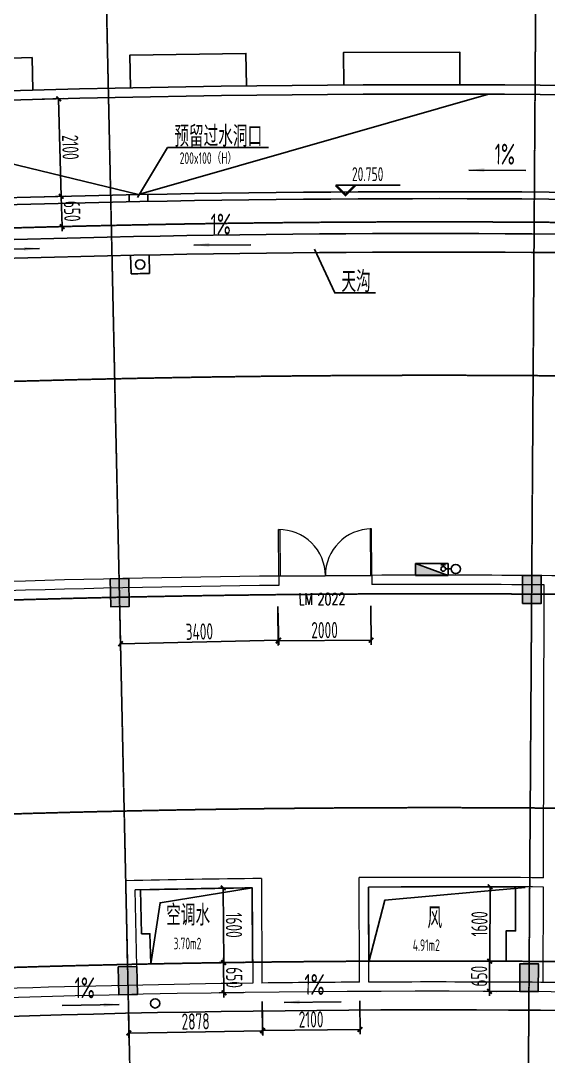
# Model space of a CAD drawing. Header units: millimetres. Extents: x 11536546 to 24947533, y -12764720 to -6308891.
# Drawn here: x 11769832 to 11781179, y -6395427 to -6373151 of the extents above; entities that cross this region are included whole.
import ezdxf
from ezdxf.enums import TextEntityAlignment as Align

# ---------------------------------------------------------------- set-up
doc = ezdxf.new("R2010")
doc.units = ezdxf.units.MM
doc.header["$LTSCALE"] = 10
doc.linetypes.add('A2-RG-AXIS$0$CENTER', pattern=[2, 1.25, -0.25, 0.25, -0.25])
doc.linetypes.add('A2-RG-AXIS$0$DOTE', pattern=[2.42, 2, -0.2, 0.02, -0.2])
for name, color, linetype in [('A2-RB-F5$0$A-DIMS-100', 1, 'Continuous'), ('A2-RB-F5$0$A-HATH', 9, 'Continuous'), ('A2-RG-AXIS$0$A-GRID', 1, 'A2-RG-AXIS$0$CENTER'), ('A2-RI-F5$0$$0$AUDIT_D_120618114340-341', 1, 'Continuous'), ('A2-RI-F5$0$$2$A-SYMB', 4, 'Continuous'), ('A2-RI-F5$0$0P-FE-FH-P', 41, 'A2-RI-F5$0$YJdef_FE-FH_LINE_F'), ('A2-RI-F5$0$0P-FE-FH-V', 141, 'Continuous'), ('A2-RI-F5$0$0P-FE-HY', 141, 'Continuous'), ('A2-RI-F5$0$A-HOLE', 2, 'Continuous'), ('A2-RI-F5$0$A-ROOF-DRAN', 175, 'Continuous'), ('A2-RI-F5$0$A-ROOF-EDGE', 2, 'Continuous'), ('A2-RI-F5$0$A-SYMB', 4, 'Continuous'), ('A2-RI-F5$0$A-SYMB-AREA', 4, 'Continuous'), ('A2-RI-F5$0$A-SYMB-DOOR', 4, 'Continuous'), ('A2-RI-F5$0$A-SYMB-NAME', 4, 'Continuous'), ('A2-RI-F5$0$A-SYMB-VOID', 35, 'Continuous'), ('A2-RI-F5$0$an-door', 2, 'Continuous'), ('A2-RS-F5$0$A-HATH-GRAY', 8, 'Continuous'), ('A2-RS-F5$0$A-WALL-CONC', 6, 'Continuous')]:
    doc.layers.add(name, color=color, linetype=linetype)
doc.layers.add('A2-RI-F5$0$A-DOOR', color=32, linetype='Continuous', lineweight=5)
doc.layers.add('A2-RI-F5$0$A-WALL', color=7, linetype='Continuous', lineweight=5)
doc.styles.add('A2-RB-F5$0$XD2008', font='hzs.shx', dxfattribs={"width": 0.7, "bigfont": 'hztxt.shx'})
doc.styles.add('A2-RI-F5$0$$0$XD2008', font='hzs.shx', dxfattribs={"width": 0.7, "bigfont": 'hztxt.shx'})
doc.styles.add('A2-RI-F5$0$ECADI', font='hzs.shx', dxfattribs={"width": 0.7, "bigfont": 'hztxt.shx'})
doc.styles.add('A2-RI-F5$0$ECADI-TXT', font='simplex.shx', dxfattribs={"bigfont": 'hztxt.shx'})
doc.styles.add('A2-RI-F5$0$hz1', font='hzs.shx', dxfattribs={"width": 0.75, "bigfont": 'hztxt.shx'})
doc.linetypes.add('A2-RI-F5$0$YJdef_FE-FH_LINE_F', pattern='A,4,-0.2,["F",A2-RI-F5$0$hz1,S=0.2,R=0,X=-0.1,Y=-0.1],-0.1', length=4.3)
doc.dimstyles.new('A2-RB-F5$0$XD100$0', dxfattribs={"dimscale": 100, "dimtxt": 3.5, "dimasz": 1, "dimexe": 1, "dimexo": 2, "dimgap": 0.5, "dimtad": 1, "dimdec": 0, "dimdsep": 46, "dimtxsty": 'A2-RB-F5$0$XD2008', "dimblk1": 'A2-RB-F5$0$_ArchTick', "dimblk2": 'A2-RB-F5$0$_ArchTick', "dimsah": 1, "dimcen": 2.5, "dimclrt": 4, "dimaunit": 1, "dimadec": 0, "dimazin": 0, "dimtfac": 1, "dimtdec": 0, "dimtix": 1, "dimtmove": 1, "dimatfit": 3, "dimfxl": 0, "dimtolj": 1, "dimtzin": 0, "dimarcsym": 0})

# ---------------------------------------------------------------- blocks, each defined once
blk = doc.blocks.new('A2-RS-F5')
at = {"layer": 'A2-RS-F5$0$A-HATH-GRAY', "ltscale": 3}
h = blk.add_hatch(color=256, dxfattribs=at)
h.paths.add_polyline_path([(11842322, -6391691), (11842713, -6391773), (11842589, -6392360), (11842198, -6392278)])
h.paths.add_polyline_path([(11833592, -6389988), (11833986, -6390056), (11833883, -6390647), (11833489, -6390579)])
h.paths.add_polyline_path([(11824745, -6389130), (11824835, -6388536), (11825230, -6388596), (11825140, -6389190)])
h.paths.add_polyline_path([(11852697, -6394780), (11853087, -6394870), (11853221, -6394285), (11852832, -6394195)])
h.paths.add_polyline_path([(11847879, -6393631), (11848268, -6393725), (11848409, -6393141), (11848020, -6393048)])
h.paths.add_polyline_path([(11854621, -6386809), (11855011, -6386899), (11855146, -6386314), (11854756, -6386224)])
h.paths.add_polyline_path([(11849801, -6385659), (11850189, -6385753), (11850330, -6385169), (11849941, -6385076)])
h.paths.add_polyline_path([(11850762, -6402796), (11851151, -6402890), (11851291, -6402306), (11850902, -6402213)])
h.paths.add_polyline_path([(11845946, -6401652), (11846335, -6401745), (11846475, -6401162), (11846086, -6401068)])
h.paths.add_polyline_path([(11840458, -6400444), (11840849, -6400527), (11840973, -6399940), (11840581, -6399857)])
h.paths.add_polyline_path([(11831998, -6398793), (11832391, -6398865), (11832498, -6398274), (11832105, -6398203)])
h.paths.add_polyline_path([(11823494, -6397385), (11823890, -6397445), (11823979, -6396852), (11823584, -6396792)])
h.paths.add_polyline_path([(11793833, -6381539), (11794232, -6381564), (11794271, -6380965), (11793872, -6380940)])
h.paths.add_polyline_path([(11801616, -6382017), (11802015, -6382043), (11802054, -6381444), (11801655, -6381419)])
h.paths.add_polyline_path([(11801857, -6378275), (11802256, -6378301), (11802294, -6377702), (11801895, -6377676)])
h.paths.add_polyline_path([(11794074, -6377796), (11794473, -6377822), (11794512, -6377223), (11794112, -6377197)])
h.paths.add_polyline_path([(11800792, -6394842), (11801191, -6394867), (11801229, -6394268), (11800830, -6394243)])
h.paths.add_polyline_path([(11793208, -6394376), (11793607, -6394402), (11793646, -6393803), (11793247, -6393778)])
h.paths.add_polyline_path([(11801032, -6391099), (11801431, -6391125), (11801470, -6390526), (11801071, -6390500)])
h.paths.add_polyline_path([(11793782, -6385445), (11794182, -6385471), (11794143, -6386069), (11793744, -6386044)])
h.paths.add_polyline_path([(11789498, -6385266), (11789898, -6385280), (11789877, -6385880), (11789477, -6385866)])
h.paths.add_polyline_path([(11780626, -6385086), (11781026, -6385086), (11781027, -6385686), (11780627, -6385686)])
h.paths.add_polyline_path([(11771756, -6385156), (11772156, -6385150), (11772167, -6385749), (11771767, -6385756)])
h.paths.add_polyline_path([(11762877, -6385486), (11763277, -6385465), (11763307, -6386064), (11762908, -6386085)])
h.paths.add_polyline_path([(11789181, -6394211), (11789581, -6394225), (11789602, -6393625), (11789202, -6393611)])
h.paths.add_polyline_path([(11780564, -6394035), (11780964, -6394037), (11780967, -6393437), (11780567, -6393435)])
h.paths.add_polyline_path([(11771944, -6394106), (11772344, -6394097), (11772331, -6393497), (11771931, -6393506)])
h.paths.add_polyline_path([(11752786, -6395149), (11753185, -6395118), (11753137, -6394520), (11752739, -6394551)])
h.paths.add_polyline_path([(11756405, -6378216), (11756804, -6378185), (11756756, -6377587), (11756357, -6377618)])
h.paths.add_polyline_path([(11793449, -6390634), (11793848, -6390659), (11793887, -6390061), (11793487, -6390035)])
h.paths.add_polyline_path([(11763331, -6394424), (11763730, -6394404), (11763700, -6393805), (11763300, -6393825)])
h.paths.add_polyline_path([(11751470, -6378602), (11751869, -6378570), (11751821, -6377972), (11751422, -6378003)])
h.paths.add_polyline_path([(11757057, -6386441), (11757456, -6386413), (11757410, -6385815), (11757012, -6385843)])
h.paths.add_polyline_path([(11752124, -6386826), (11752523, -6386794), (11752475, -6386196), (11752077, -6386228)])
h.paths.add_polyline_path([(11757522, -6394777), (11757921, -6394747), (11757872, -6394149), (11757473, -6394179)])
at = {"layer": 'A2-RS-F5$0$A-WALL-CONC'}
for points in [[(11771756, -6385156), (11772156, -6385150), (11772167, -6385749), (11771767, -6385756)], [(11780626, -6385086), (11781026, -6385086), (11781027, -6385686), (11780627, -6385686)]]:
    blk.add_lwpolyline(points, close=True, dxfattribs=at)
for points in [[(11771944, -6394106), (11772344, -6394097), (11772331, -6393497), (11771931, -6393506)], [(11780564, -6394035), (11780964, -6394037), (11780967, -6393437), (11780567, -6393435)]]:
    blk.add_3dface(points, dxfattribs=at)
blk = doc.blocks.new('A2-RG-AXIS')
at = {"layer": 'A2-RG-AXIS$0$A-GRID', "linetype": 'A2-RG-AXIS$0$DOTE'}
for p, q in [((11771570.2, -6367957.3), (11772452.4, -6408147.6)), ((11780668.1, -6408085.3), (11780940.3, -6367886.2))]:
    blk.add_line(p, q, dxfattribs=at)
for radius in [323300, 316700, 313400, 308700, 304100, 300800]:
    blk.add_arc((11778730.7, -6694178.7), radius, 75.589285, 95.407644, dxfattribs=at)
blk = doc.blocks.new('A2-RI-F5$0$A$C2779201F')
for points in [[(0, 0), (0, 1000), (30, 1000), (30, 0)], [(2000, 0), (2000, 1000), (1970, 1000), (1970, 0)]]:
    blk.add_lwpolyline(points, close=True)
for centre, start, end in [((0, 0), 0, 90), ((2000, 0), 90, 180)]:
    blk.add_arc(centre, 1000, start, end)
blk = doc.blocks.new('A2-RI-F5$0$5erhfh')
at = {"layer": 'A2-RI-F5$0$A-SYMB-AREA', "style": 'A2-RI-F5$0$ECADI', "width": 0.7}
blk.add_attdef('340M2', text='', height=2.5, dxfattribs=at).set_placement((0, 1.25), align=Align.MIDDLE_LEFT)
at = {"layer": 'A2-RI-F5$0$A-SYMB-NAME', "style": 'A2-RI-F5$0$ECADI', "width": 0.7}
blk.add_attdef('CHINESENAME', (-12.29, 3.09), '', height=4.5, dxfattribs=at)
blk = doc.blocks.new('A2-RI-F5$0$$2$ECADI-TAG-HGHT（国标）')
at = {"color": 1}
blk.add_line((-2.12, 2.12), (11.77, 2.12), dxfattribs=at)
at = {"color": 1, "const_width": 0.5}
blk.add_lwpolyline([(-2.12, 2.12), (0, 0), (2.12, 2.12)], dxfattribs=at)
at = {"style": 'A2-RI-F5$0$$0$XD2008', "width": 0.7}
blk.add_attdef('FL', text='', height=3, dxfattribs=at).set_placement((-2.69, 2.97), align=Align.RIGHT)
for tag, p in [('F.F.L.', (2.28, 2.97)), ('T.O.S.', (2.28, -1.1))]:
    blk.add_attdef(tag, p, '', height=3, dxfattribs=at)
blk = doc.blocks.new('A2-RI-F5$0$ECADI-TAG-DOOR')
blk = doc.blocks.new('A2-RI-F5$0$A$C6F954C98')
at = {"extrusion": (0, 0, -1)}
blk.add_hatch(color=256, dxfattribs=at).paths.add_polyline_path([(-260, 700), (0, 0), (0, 700)])
for p, q in [((260, 700), (0, 700)), ((0, 0), (0, 700)), ((260, 700), (0, 0)), ((260, 0), (260, 700)), ((260, 0), (0, 0)), ((231, 106, 0), (191, 106, 0)), ((231, 156, 0), (231, 56, 0))]:
    blk.add_line(p, q, dxfattribs=at)
blk.add_circle((-141, 106, 0), 50, dxfattribs=at)
blk = doc.blocks.new('A2-RI-F5')
at = {"layer": 'A2-RI-F5$0$$0$AUDIT_D_120618114340-341'}
for p, q in [((11779467, -6376364), (11780694, -6376373)), ((11773557, -6377976), (11774784, -6377974)), ((11770236, -6378052), (11769008, -6378079)), ((11775497, -6394268), (11776724, -6394256)), ((11771947, -6394313), (11770720, -6394337))]:
    blk.add_line(p, q, dxfattribs=at)
at = {"layer": 'A2-RI-F5$0$$0$AUDIT_D_120618114340-341', "extrusion": (0, 0, -1)}
for points in [[(-11779800, -6376323), (-11779800, -6376407), (-11779463, -6376364)], [(-11769902, -6378015), (-11769904, -6378099), (-11770240, -6378052)], [(-11773889, -6377931), (-11773890, -6378015), (-11773553, -6377976)], [(-11771615, -6394363), (-11771613, -6394279), (-11771951, -6394312)], [(-11775829, -6394221), (-11775830, -6394305), (-11775493, -6394269)]]:
    blk.add_solid(points, dxfattribs=at)
at = {"layer": 'A2-RI-F5$0$0P-FE-FH-P'}
blk.add_line((11778969, -6384945, 0), (11779088, -6384945, 0), dxfattribs=at)
at = {"layer": 'A2-RI-F5$0$0P-FE-FH-V'}
blk.add_circle((11779188, -6384945, 0), 100, dxfattribs=at)
at = {"layer": 'A2-RI-F5$0$A-HOLE', "ltscale": 500}
for points in [[(11772430, -6392793), (11772612, -6392793), (11772630, -6393441), (11774818, -6393404), (11774810, -6391804), (11772410, -6391845), (11772430, -6392793)], [(11777310, -6391791), (11780474, -6391785), (11780474, -6392732), (11780272, -6392732), (11780272, -6393382), (11777318, -6393382), (11777310, -6391791)]]:
    blk.add_lwpolyline(points, dxfattribs=at)
at = {"layer": 'A2-RI-F5$0$A-ROOF-DRAN'}
for p, q in [((11772363, -6376893), (11779892, -6374731)), ((11772363, -6376893), (11765842, -6375305)), ((11772167, -6377047), (11772164, -6376897)), ((11772567, -6377039), (11772564, -6376889)), ((11772204, -6378596), (11772195, -6378196)), ((11772604, -6378588), (11772595, -6378188))]:
    blk.add_line(p, q, dxfattribs=at)
for centre in [(11772399, -6378393), (11772724, -6394289)]:
    blk.add_circle(centre, 100, dxfattribs=at)
for radius, start, end in [(316450, 87.24265, 93.86023), (316050, 87.24385, 93.85936), (315650, 91.11222, 91.18482), (299750, 77.09857, 93.89836)]:
    blk.add_arc((11778731, -6694179), radius, start, end, dxfattribs=at)
at = {"layer": 'A2-RI-F5$0$A-ROOF-EDGE'}
for points in [[(11767601, -6374723), (11767577, -6374023), (11770076, -6373946), (11770095, -6374645)], [(11772190, -6374596), (11772176, -6373896), (11774676, -6373854), (11774685, -6374554)], [(11776781, -6374535), (11776776, -6373835), (11779277, -6373829), (11779276, -6374529)]]:
    blk.add_lwpolyline(points, dxfattribs=at)
for centre, radius, start, end in [((11778731, -6694179), 319650, 76.75688, 94.23968), ((11778731, -6694179), 319450, 76.75688, 94.23968), ((11778730, -6694179), 317350, 87.22277, 94.00603), ((11778730, -6694179), 317200, 87.22321, 94.00603)]:
    blk.add_arc(centre, radius, start, end, dxfattribs=at)
at = {"layer": 'A2-RI-F5$0$A-SYMB'}
for points in [[(11775161, -6375879), (11772991, -6375879), (11772342, -6376954)], [(11777464, -6379007), (11776585, -6379005), (11776152, -6378066)]]:
    blk.add_lwpolyline(points, dxfattribs=at)
at = {"layer": 'A2-RI-F5$0$A-SYMB-VOID', "ltscale": 500}
for points in [[(11772630, -6393441), (11772829, -6392125), (11774810, -6391804)], [(11777318, -6393393), (11777662, -6392072), (11780679, -6391794)]]:
    blk.add_lwpolyline(points, dxfattribs=at)
at = {"layer": 'A2-RI-F5$0$A-WALL'}
for p, q in [((11775384, -6385097), (11775387, -6385297)), ((11777384, -6385082), (11777385, -6385282)), ((11781075, -6391588), (11781092, -6385288)), ((11775009, -6391602), (11775021, -6393852)), ((11777121, -6393833), (11777109, -6391583)), ((11772131, -6393501), (11772090, -6391652)), ((11772331, -6393497), (11772295, -6391847)), ((11774810, -6391804), (11774821, -6393854)), ((11777321, -6393832), (11777310, -6391791)), ((11781069, -6393838), (11781075, -6391788))]:
    blk.add_line(p, q, dxfattribs=at)
for centre, radius, start, end in [((11778731, -6694179), 309100, 90.62031, 93.10898), ((11778731, -6694179), 309100, 88.97444, 90.24958), ((11778731, -6694179), 308900, 90.62031, 93.10976), ((11778731, -6694179), 308900, 89.56204, 90.24958), ((11778731, -6694179), 302600, 90.70467, 91.25741), ((11778731, -6694179), 302600, 89.55609, 90.30704), ((11778731, -6694179), 302400, 90.74283, 91.21952), ((11779349, -6560966), 169187, 89.41549, 90.69034), ((11778731, -6694179), 300350, 90.7459, 92.80693), ((11778731, -6694179), 300350, 90.30712, 90.70775), ((11778731, -6694179), 300350, 89.14059, 90.26897), ((11778731, -6694179), 300150, 85.19314, 94.1283)]:
    blk.add_arc(centre, radius, start, end, dxfattribs=at)
at = {"layer": 'A2-RI-F5$0$an-door'}
blk.add_line((11775384, -6385097), (11777384, -6385082), dxfattribs=at)
ref = blk.add_blockref('A2-RI-F5$0$5erhfh', (11774365, -6376171), dxfattribs=dict(xscale=100, yscale=100, zscale=100))
ref.add_attrib('340M2', '200x100（H）', (11773251, -6376232), dxfattribs={"layer": 'A2-RI-F5$0$A-SYMB-AREA', "height": 250, "style": 'A2-RI-F5$0$ECADI', "width": 0.7})
ref.add_attrib('CHINESENAME', '预留过水洞口', (11773136, -6375862), dxfattribs={"layer": 'A2-RI-F5$0$A-SYMB-NAME', "height": 450, "style": 'A2-RI-F5$0$ECADI', "width": 0.7})
ref = blk.add_blockref('A2-RI-F5$0$5erhfh', (11780558, -6376600), dxfattribs=dict(xscale=99.99999999968374, yscale=99.99999999968374, zscale=99.99999999968374, rotation=359.5617199320547))
ref.add_attrib('CHINESENAME', '1%%%', (11780025, -6376245), dxfattribs={"layer": 'A2-RI-F5$0$A-SYMB-NAME', "height": 450, "rotation": 359.5617, "style": 'A2-RI-F5$0$ECADI', "width": 0.7})
ref = blk.add_blockref('A2-RI-F5$0$5erhfh', (11774448, -6378103), dxfattribs=dict(xscale=99.99999999968374, yscale=99.99999999968374, zscale=99.99999999968374, rotation=359.5617199320547))
ref.add_attrib('CHINESENAME', '1%%%', (11773915, -6377749), dxfattribs={"layer": 'A2-RI-F5$0$A-SYMB-NAME', "height": 450, "rotation": 359.5617, "style": 'A2-RI-F5$0$ECADI', "width": 0.7})
ref = blk.add_blockref('A2-RI-F5$0$5erhfh', (11777959, -6379298), dxfattribs=dict(xscale=100, yscale=100, zscale=100))
ref.add_attrib('CHINESENAME', '天沟', (11776730, -6378989), dxfattribs={"layer": 'A2-RI-F5$0$A-SYMB-NAME', "height": 450, "style": 'A2-RI-F5$0$ECADI', "width": 0.7})
ref = blk.add_blockref('A2-RI-F5$0$5erhfh', (11774308, -6395251), dxfattribs=dict(xscale=100, yscale=100, zscale=100))
ref.add_attrib('340M2', '3.70m2', (11773120, -6393126), dxfattribs={"layer": 'A2-RI-F5$0$A-SYMB-AREA', "height": 250, "style": 'A2-RI-F5$0$ECADI', "width": 0.7})
ref.add_attrib('CHINESENAME', '空调水', (11772961, -6392616), dxfattribs={"layer": 'A2-RI-F5$0$A-SYMB-NAME', "height": 450, "style": 'A2-RI-F5$0$ECADI', "width": 0.7})
ref = blk.add_blockref('A2-RI-F5$0$5erhfh', (11781515, -6393536), dxfattribs=dict(xscale=100, yscale=100, zscale=100))
ref.add_attrib('340M2', '4.91m2', (11778264, -6393162), dxfattribs={"layer": 'A2-RI-F5$0$A-SYMB-AREA', "height": 250, "style": 'A2-RI-F5$0$ECADI', "width": 0.7})
ref.add_attrib('CHINESENAME', '风', (11778579, -6392674), dxfattribs={"layer": 'A2-RI-F5$0$A-SYMB-NAME', "height": 450, "style": 'A2-RI-F5$0$ECADI', "width": 0.7})
ref = blk.add_blockref('A2-RI-F5$0$5erhfh', (11771522, -6394531), dxfattribs=dict(xscale=99.99999999968374, yscale=99.99999999968374, zscale=99.99999999968374, rotation=359.5617199320547))
ref.add_attrib('CHINESENAME', '1%%%', (11770989, -6394177), dxfattribs={"layer": 'A2-RI-F5$0$A-SYMB-NAME', "height": 450, "rotation": 359.5617, "style": 'A2-RI-F5$0$ECADI', "width": 0.7})
ref = blk.add_blockref('A2-RI-F5$0$5erhfh', (11776464, -6394461), dxfattribs=dict(xscale=99.99999999968374, yscale=99.99999999968374, zscale=99.99999999968374, rotation=359.5617199320547))
ref.add_attrib('CHINESENAME', '1%%%', (11775931, -6394106), dxfattribs={"layer": 'A2-RI-F5$0$A-SYMB-NAME', "height": 450, "rotation": 359.5617, "style": 'A2-RI-F5$0$ECADI', "width": 0.7})
at = {"layer": 'A2-RI-F5$0$$2$A-SYMB'}
ref = blk.add_blockref('A2-RI-F5$0$$2$ECADI-TAG-HGHT（国标）', (11776819, -6376899), dxfattribs=dict(at, xscale=100, yscale=100, zscale=100))
ref.add_attrib('F.F.L.', '20.750', (11776956, -6376602), dxfattribs={"layer": '0', "height": 300, "style": 'A2-RI-F5$0$$0$XD2008', "width": 0.7})
at = {"layer": 'A2-RI-F5$0$0P-FE-HY', "rotation": 90}
blk.add_blockref('A2-RI-F5$0$A$C6F954C98', (11779025, -6385085), dxfattribs=at)
at = {"layer": 'A2-RI-F5$0$A-DOOR', "rotation": 0.434719583743464}
blk.add_blockref('A2-RI-F5$0$A$C2779201F', (11775384, -6385097), dxfattribs=at)
at = {"layer": 'A2-RI-F5$0$A-SYMB-DOOR'}
ref = blk.add_blockref('A2-RI-F5$0$ECADI-TAG-DOOR', (11776355, -6386439), dxfattribs=dict(at, xscale=99.99999999833318, yscale=99.99999999833318, zscale=99.99999999833318, rotation=0.6141747546970706))
ref.add_attrib('门窗主编号1', 'LM', dxfattribs={"height": 250, "rotation": 0.6142, "style": 'A2-RI-F5$0$ECADI-TXT', "width": 0.7}).set_placement((11776117, -6385713), align=Align.RIGHT)
ref.add_attrib('门窗主编号2', '2022', (11776216, -6385716, 333), dxfattribs={"height": 250, "rotation": 0.6142, "style": 'A2-RI-F5$0$ECADI-TXT', "width": 0.7})
blk = doc.blocks.new('A2-RB-F5$0$_ArchTick')
at = {"color": 0, "linetype": 'ByBlock', "const_width": 0.4}
blk.add_lwpolyline([(-0.5, -0.5), (0.5, 0.5)], dxfattribs=at)
blk = doc.blocks.new('*D897')
at = {"layer": 'A2-RB-F5$0$A-DIMS-100', "color": 0, "lineweight": -2, "transparency": 16777216}
for p, q in [((11780076, -6391782), (11779827, -6391780)), ((11779919, -6393381), (11779927, -6391781)), ((11780068, -6393381), (11779819, -6393380))]:
    blk.add_line(p, q, dxfattribs=at)
at = {"layer": 'Defpoints', "color": 0, "transparency": 16777216}
for p in [(11779927, -6391781), (11780276, -6391783), (11780268, -6393382)]:
    blk.add_point(p, dxfattribs=at)
at = {"layer": 'A2-RB-F5$0$A-DIMS-100', "color": 0, "lineweight": -2, "transparency": 16777216, "xscale": 100, "yscale": 100, "zscale": 100}
for p, rotation in [((11779927, -6391781), 89.70724929846178), ((11779919, -6393381), 269.7072492984618)]:
    blk.add_blockref('A2-RB-F5$0$_ArchTick', p, dxfattribs=dict(at, rotation=rotation))
at = {"layer": 'A2-RB-F5$0$A-DIMS-100', "color": 4, "transparency": 16777216, "insert": (11779698, -6392580), "char_height": 350, "attachment_point": 5, "rotation": 89.7072, "style": 'A2-RB-F5$0$XD2008'}
blk.add_mtext('\\A1;1600', dxfattribs=at)
blk = doc.blocks.new('*D898')
at = {"layer": 'A2-RB-F5$0$A-DIMS-100', "color": 0, "lineweight": -2, "transparency": 16777216}
for p, q in [((11780068, -6393381), (11779817, -6393379)), ((11779917, -6393380), (11779913, -6394030)), ((11779917, -6393380), (11779918, -6393280)), ((11780063, -6394031), (11779813, -6394030)), ((11779913, -6394030), (11779912, -6394130))]:
    blk.add_line(p, q, dxfattribs=at)
at = {"layer": 'Defpoints', "color": 0, "transparency": 16777216}
for p in [(11780268, -6393382), (11779913, -6394030), (11780263, -6394033)]:
    blk.add_point(p, dxfattribs=at)
at = {"layer": 'A2-RB-F5$0$A-DIMS-100', "color": 0, "lineweight": -2, "transparency": 16777216, "xscale": 100, "yscale": 100, "zscale": 100}
for p, rotation in [((11779917, -6393380), 269.6119830357158), ((11779913, -6394030), 89.61198303571575)]:
    blk.add_blockref('A2-RB-F5$0$_ArchTick', p, dxfattribs=dict(at, rotation=rotation))
at = {"layer": 'A2-RB-F5$0$A-DIMS-100', "color": 4, "transparency": 16777216, "insert": (11779690, -6393704), "char_height": 350, "attachment_point": 5, "rotation": 89.612, "style": 'A2-RB-F5$0$XD2008'}
blk.add_mtext('\\A1;650', dxfattribs=at)
blk = doc.blocks.new('*D804')
at = {"layer": 'A2-RB-F5$0$A-DIMS-100', "color": 0, "lineweight": -2, "transparency": 16777216}
for p, q in [((11770350, -6376939), (11770804, -6376927)), ((11770704, -6376930), (11770702, -6376830)), ((11770722, -6377580), (11770704, -6376930)), ((11770367, -6377589), (11770822, -6377577)), ((11770722, -6377580), (11770725, -6377679))]:
    blk.add_line(p, q, dxfattribs=at)
at = {"layer": 'Defpoints', "color": 0, "transparency": 16777216}
for p in [(11770704, -6376930), (11770150, -6376945), (11770167, -6377595)]:
    blk.add_point(p, dxfattribs=at)
at = {"layer": 'A2-RB-F5$0$A-DIMS-100', "color": 0, "lineweight": -2, "transparency": 16777216, "xscale": 100, "yscale": 100, "zscale": 100}
for p, rotation in [((11770704, -6376930), 271.5494782955902), ((11770722, -6377580), 91.54947829559023)]:
    blk.add_blockref('A2-RB-F5$0$_ArchTick', p, dxfattribs=dict(at, rotation=rotation))
at = {"layer": 'A2-RB-F5$0$A-DIMS-100', "color": 4, "transparency": 16777216, "insert": (11770938, -6377249), "char_height": 350, "attachment_point": 5, "rotation": 271.5495, "style": 'A2-RB-F5$0$XD2008'}
blk.add_mtext('\\A1;650', dxfattribs=at)
blk = doc.blocks.new('*D805')
at = {"layer": 'A2-RB-F5$0$A-DIMS-100', "color": 0, "lineweight": -2, "transparency": 16777216}
for p, q in [((11770293, -6374840), (11770747, -6374828)), ((11770704, -6376930), (11770647, -6374831)), ((11770350, -6376939), (11770804, -6376927))]:
    blk.add_line(p, q, dxfattribs=at)
at = {"layer": 'Defpoints', "color": 0, "transparency": 16777216}
for p in [(11770093, -6374846), (11770647, -6374831), (11770150, -6376945)]:
    blk.add_point(p, dxfattribs=at)
at = {"layer": 'A2-RB-F5$0$A-DIMS-100', "color": 0, "lineweight": -2, "transparency": 16777216, "xscale": 100, "yscale": 100, "zscale": 100}
for p, rotation in [((11770647, -6374831), 91.54943228193672), ((11770704, -6376930), 271.5494322819367)]:
    blk.add_blockref('A2-RB-F5$0$_ArchTick', p, dxfattribs=dict(at, rotation=rotation))
at = {"layer": 'A2-RB-F5$0$A-DIMS-100', "color": 4, "transparency": 16777216, "insert": (11770901, -6375874), "char_height": 350, "attachment_point": 5, "rotation": 271.5494, "style": 'A2-RB-F5$0$XD2008'}
blk.add_mtext('\\A1;2100', dxfattribs=at)
blk = doc.blocks.new('*D818')
at = {"layer": 'A2-RB-F5$0$A-DIMS-100', "color": 0, "lineweight": -2, "transparency": 16777216}
for p, q in [((11775024, -6394252), (11775030, -6394969)), ((11777124, -6394233), (11777130, -6394950)), ((11775029, -6394869), (11777129, -6394850))]:
    blk.add_line(p, q, dxfattribs=at)
at = {"layer": 'Defpoints', "color": 0, "transparency": 16777216}
for p in [(11775022, -6394052), (11777122, -6394033), (11777129, -6394850)]:
    blk.add_point(p, dxfattribs=at)
at = {"layer": 'A2-RB-F5$0$A-DIMS-100', "color": 0, "lineweight": -2, "transparency": 16777216, "xscale": 100, "yscale": 100, "zscale": 100}
for p, rotation in [((11775029, -6394869), 180.5075763226139), ((11777129, -6394850), 0.5075763226138917)]:
    blk.add_blockref('A2-RB-F5$0$_ArchTick', p, dxfattribs=dict(at, rotation=rotation))
at = {"layer": 'A2-RB-F5$0$A-DIMS-100', "color": 4, "transparency": 16777216, "insert": (11776077, -6394635), "char_height": 350, "attachment_point": 5, "rotation": 0.5076, "style": 'A2-RB-F5$0$XD2008'}
blk.add_mtext('\\A1;2100', dxfattribs=at)
blk = doc.blocks.new('*D819')
at = {"layer": 'A2-RB-F5$0$A-DIMS-100', "color": 0, "lineweight": -2, "transparency": 16777216}
for p, q in [((11772147, -6394301), (11772160, -6395027)), ((11775025, -6394252), (11775038, -6394978)), ((11775036, -6394878), (11772158, -6394927))]:
    blk.add_line(p, q, dxfattribs=at)
at = {"layer": 'Defpoints', "color": 0, "transparency": 16777216}
for p in [(11775022, -6394052), (11772144, -6394101), (11772158, -6394927)]:
    blk.add_point(p, dxfattribs=at)
at = {"layer": 'A2-RB-F5$0$A-DIMS-100', "color": 0, "lineweight": -2, "transparency": 16777216, "xscale": 100, "yscale": 100, "zscale": 100}
for p, rotation in [((11772158, -6394927), 180.982725850703), ((11775036, -6394878), 0.9827258507031013)]:
    blk.add_blockref('A2-RB-F5$0$_ArchTick', p, dxfattribs=dict(at, rotation=rotation))
at = {"layer": 'A2-RB-F5$0$A-DIMS-100', "color": 4, "transparency": 16777216, "insert": (11773593, -6394677), "char_height": 350, "attachment_point": 5, "rotation": 0.9827, "style": 'A2-RB-F5$0$XD2008'}
blk.add_mtext('\\A1;2878', dxfattribs=at)
blk = doc.blocks.new('*D829')
at = {"layer": 'A2-RB-F5$0$A-DIMS-100', "color": 0, "lineweight": -2, "transparency": 16777216}
for p, q in [((11775363, -6385752), (11775369, -6386592)), ((11777363, -6385737), (11777369, -6386577)), ((11775368, -6386492), (11777368, -6386477))]:
    blk.add_line(p, q, dxfattribs=at)
at = {"layer": 'Defpoints', "color": 0, "transparency": 16777216}
for p in [(11775361, -6385552), (11777361, -6385537), (11777368, -6386477)]:
    blk.add_point(p, dxfattribs=at)
at = {"layer": 'A2-RB-F5$0$A-DIMS-100', "color": 0, "lineweight": -2, "transparency": 16777216, "xscale": 100, "yscale": 100, "zscale": 100}
for p, rotation in [((11775368, -6386492), 180.4336763790425), ((11777368, -6386477), 0.4336763790425454)]:
    blk.add_blockref('A2-RB-F5$0$_ArchTick', p, dxfattribs=dict(at, rotation=rotation))
at = {"layer": 'A2-RB-F5$0$A-DIMS-100', "color": 4, "transparency": 16777216, "insert": (11776367, -6386260), "char_height": 350, "attachment_point": 5, "rotation": 0.4337, "style": 'A2-RB-F5$0$XD2008'}
blk.add_mtext('\\A1;2000', dxfattribs=at)
blk = doc.blocks.new('*D830')
at = {"layer": 'A2-RB-F5$0$A-DIMS-100', "color": 0, "lineweight": -2, "transparency": 16777216}
for p, q in [((11771963, -6385827), (11771981, -6386653)), ((11775363, -6385752), (11775381, -6386578)), ((11775379, -6386478), (11771979, -6386553))]:
    blk.add_line(p, q, dxfattribs=at)
at = {"layer": 'Defpoints', "color": 0, "transparency": 16777216}
for p in [(11775358, -6385552), (11771959, -6385627), (11771979, -6386553)]:
    blk.add_point(p, dxfattribs=at)
at = {"layer": 'A2-RB-F5$0$A-DIMS-100', "color": 0, "lineweight": -2, "transparency": 16777216, "xscale": 100, "yscale": 100, "zscale": 100}
for p, rotation in [((11771979, -6386553), 181.2637493678941), ((11775379, -6386478), 1.263749367894098)]:
    blk.add_blockref('A2-RB-F5$0$_ArchTick', p, dxfattribs=dict(at, rotation=rotation))
at = {"layer": 'A2-RB-F5$0$A-DIMS-100', "color": 4, "transparency": 16777216, "insert": (11773674, -6386291), "char_height": 350, "attachment_point": 5, "rotation": 1.2637, "style": 'A2-RB-F5$0$XD2008'}
blk.add_mtext('\\A1;3400', dxfattribs=at)
blk = doc.blocks.new('*D872')
at = {"layer": 'A2-RB-F5$0$A-HATH', "color": 0, "lineweight": -2, "transparency": 16777216}
for p, q in [((11774618, -6393407), (11774094, -6393414)), ((11774194, -6393412), (11774193, -6393312)), ((11774194, -6393412), (11774203, -6394062)), ((11774627, -6394057), (11774103, -6394064)), ((11774203, -6394062), (11774204, -6394162))]:
    blk.add_line(p, q, dxfattribs=at)
at = {"layer": 'Defpoints', "color": 0, "transparency": 16777216}
for p in [(11774818, -6393404), (11774203, -6394062), (11774827, -6394054)]:
    blk.add_point(p, dxfattribs=at)
at = {"layer": 'A2-RB-F5$0$A-HATH', "color": 0, "lineweight": -2, "transparency": 16777216, "xscale": 100, "yscale": 100, "zscale": 100}
for p, rotation in [((11774194, -6393412), 270.7452274648355), ((11774203, -6394062), 90.74522746483547)]:
    blk.add_blockref('A2-RB-F5$0$_ArchTick', p, dxfattribs=dict(at, rotation=rotation))
at = {"layer": 'A2-RB-F5$0$A-HATH', "color": 4, "transparency": 16777216, "insert": (11774424, -6393734), "char_height": 350, "attachment_point": 5, "rotation": 270.7452, "style": 'A2-RB-F5$0$XD2008'}
blk.add_mtext('\\A1;650', dxfattribs=at)
blk = doc.blocks.new('*D873')
at = {"layer": 'A2-RB-F5$0$A-HATH', "color": 0, "lineweight": -2, "transparency": 16777216}
for p, q in [((11774610, -6391805), (11774089, -6391808)), ((11774197, -6393407), (11774189, -6391807)), ((11774618, -6393405), (11774097, -6393408))]:
    blk.add_line(p, q, dxfattribs=at)
at = {"layer": 'Defpoints', "color": 0, "transparency": 16777216}
for p in [(11774189, -6391807), (11774810, -6391804), (11774818, -6393404)]:
    blk.add_point(p, dxfattribs=at)
at = {"layer": 'A2-RB-F5$0$A-HATH', "color": 0, "lineweight": -2, "transparency": 16777216, "xscale": 100, "yscale": 100, "zscale": 100}
for p, rotation in [((11774189, -6391807), 90.2951880123215), ((11774197, -6393407), 270.2951880123215)]:
    blk.add_blockref('A2-RB-F5$0$_ArchTick', p, dxfattribs=dict(at, rotation=rotation))
at = {"layer": 'A2-RB-F5$0$A-HATH', "color": 4, "transparency": 16777216, "insert": (11774418, -6392606), "char_height": 350, "attachment_point": 5, "rotation": 270.2952, "style": 'A2-RB-F5$0$XD2008'}
blk.add_mtext('\\A1;1600', dxfattribs=at)
blk = doc.blocks.new('A2-RB-F5')
at = {"layer": 'A2-RB-F5$0$A-DIMS-100'}
for p1, p2, distance, picture, middle in [((11770149.8, -6376944.8), (11770093, -6374845.5), -554.7, '*D805', (11770900.8, -6375874.1)), ((11770167.3, -6377594.5), (11770149.8, -6376944.8), -554.7, '*D804', (11770938, -6377248.6)), ((11775358.3, -6385551.8), (11771958.7, -6385626.8), 926.6, '*D830', (11773673.9, -6386290.8)), ((11775361.2, -6385552.1), (11777361.1, -6385537), -940.3, '*D829', (11776366.6, -6386259.8)), ((11780267.6, -6393382.4), (11780275.8, -6391782.7), 349, '*D897', (11779697.7, -6392579.6)), ((11780267.6, -6393382.4), (11780263.2, -6394032.6), -350.3, '*D898', (11779690.1, -6393703.6)), ((11775021.8, -6394051.6), (11772144.1, -6394101), 826.1, '*D819', (11773593.2, -6394677.3)), ((11775021.8, -6394051.6), (11777121.8, -6394033), -817.4, '*D818', (11776077, -6394634.7))]:
    dim = blk.add_aligned_dim(p1=p1, p2=p2, distance=distance, dimstyle='A2-RB-F5$0$XD100$0', dxfattribs=at)
    dim.commit()
    dim.dimension.update_dxf_attribs({"geometry": picture, "text_midpoint": middle})
at = {"layer": 'A2-RB-F5$0$A-HATH', "color": 1}
for p2, distance, picture, middle in [((11774810.2, -6391804.1), 621.4, '*D873', (11774417.9, -6392606.2)), ((11774826.9, -6394054.1), -624, '*D872', (11774423.7, -6393734.3))]:
    dim = blk.add_aligned_dim(p1=(11774818.4, -6393404.2), p2=p2, distance=distance, dimstyle='A2-RB-F5$0$XD100$0', dxfattribs=at)
    dim.commit()
    dim.dimension.update_dxf_attribs({"geometry": picture, "text_midpoint": middle})

msp = doc.modelspace()

# ---------------------------------------------------------------- block references
for name in ['A2-RG-AXIS', 'A2-RI-F5', 'A2-RB-F5', 'A2-RB-F5', 'A2-RS-F5']:
    msp.add_blockref(name, (0, 0))

doc.saveas('drawing.dxf')
